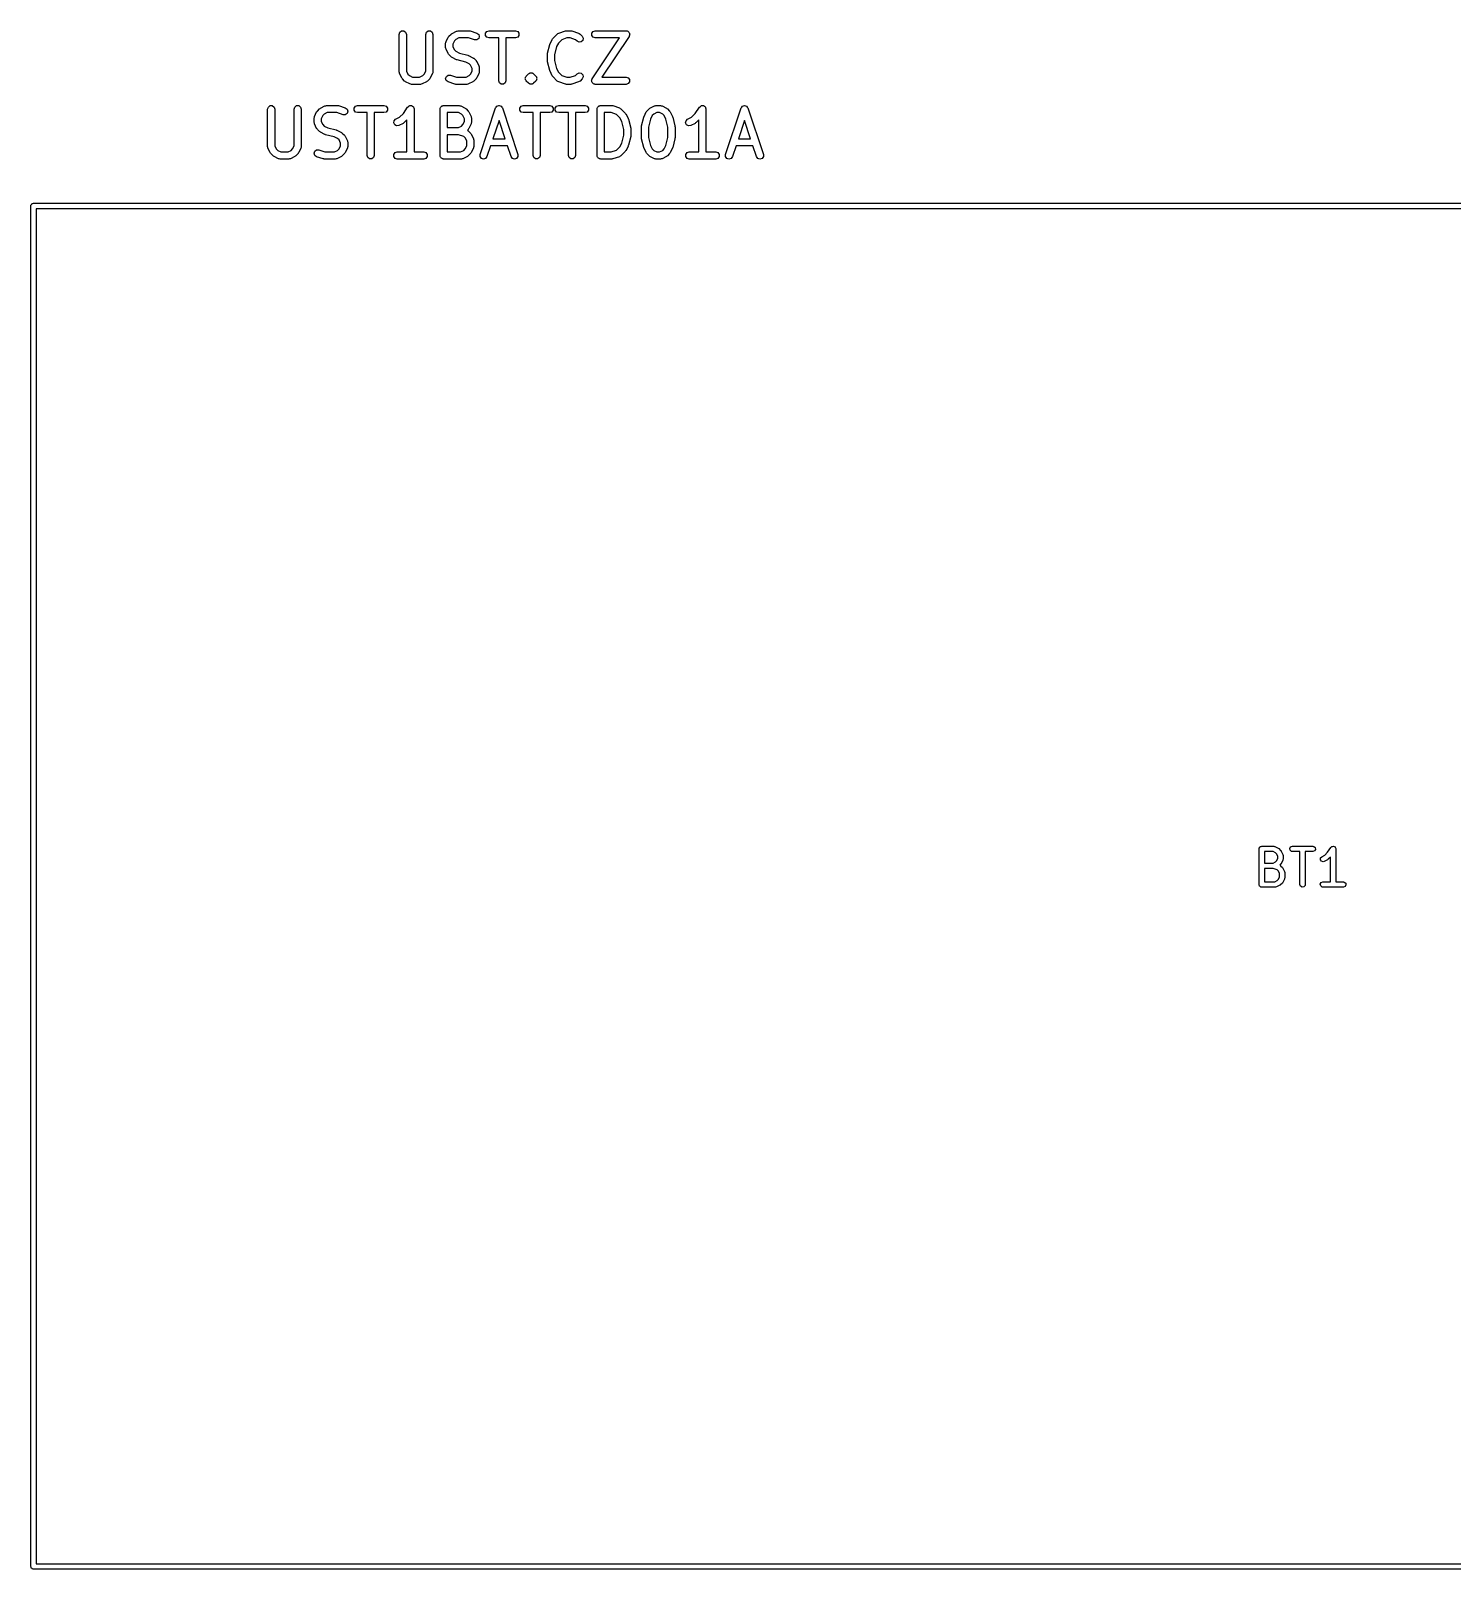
# Model space of a CAD drawing. Extents: x 0.4 to 3.53, y 0.06 to 1.94.
# Drawn here: x 0.399 to 1.966, y 0.247 to 1.943 of the extents above; entities that cross this region are included whole.
import ezdxf

# ---------------------------------------------------------------- set-up
doc = ezdxf.new("R2010")
doc.units = 0
doc.header["$MEASUREMENT"] = 0
doc.layers.add('BLACK', color=7, linetype='CONTINUOUS')

msp = doc.modelspace()

# ---------------------------------------------------------------- linework, layer by layer
at = {"layer": 'BLACK', "linetype": 'CONTINUOUS'}
for p, q in [((0.8054, 1.9392), (0.8062, 1.9415)), ((0.8054, 1.8978), (0.8054, 1.9392)), ((0.8062, 1.9415), (0.8081, 1.943)), ((0.8081, 1.943), (0.8106, 1.943)), ((0.8106, 1.943), (0.8125, 1.9415)), ((0.8125, 1.9415), (0.8133, 1.9392)), ((0.8133, 1.9392), (0.8133, 1.8987)), ((0.8347, 1.9392), (0.8354, 1.9415)), ((0.8347, 1.8987), (0.8347, 1.9392)), ((0.8354, 1.9415), (0.8374, 1.943)), ((0.8374, 1.943), (0.8398, 1.943)), ((0.8398, 1.943), (0.8418, 1.9415)), ((0.8418, 1.9415), (0.8425, 1.9392)), ((0.8425, 1.9392), (0.8425, 1.8978)), ((0.857, 1.9312), (0.8595, 1.9361)), ((0.8595, 1.9361), (0.8599, 1.9366)), ((0.8599, 1.9366), (0.8602, 1.9371)), ((0.8602, 1.9371), (0.8626, 1.9396)), ((0.8626, 1.9396), (0.8632, 1.9399)), ((0.8632, 1.9399), (0.8637, 1.9403)), ((0.8637, 1.9403), (0.8685, 1.9427)), ((0.8712, 1.9353), (0.8677, 1.9336)), ((0.8685, 1.9427), (0.8694, 1.9429)), ((0.8694, 1.9429), (0.8703, 1.9432)), ((0.8703, 1.9432), (0.8825, 1.9432)), ((0.8818, 1.9353), (0.8712, 1.9353)), ((0.8885, 1.9331), (0.8818, 1.9353)), ((0.8825, 1.9432), (0.8831, 1.943)), ((0.8831, 1.943), (0.8837, 1.943)), ((0.8837, 1.943), (0.891, 1.9405)), ((0.891, 1.9405), (0.893, 1.9391)), ((0.893, 1.9345), (0.891, 1.933)), ((0.893, 1.9391), (0.8937, 1.9368)), ((0.8937, 1.9368), (0.893, 1.9345)), ((0.9007, 1.9405), (0.9021, 1.9424)), ((0.9007, 1.938), (0.9007, 1.9405)), ((0.9021, 1.936), (0.9007, 1.938)), ((0.9021, 1.9424), (0.9044, 1.9432)), ((0.9044, 1.9353), (0.9021, 1.936)), ((0.9044, 1.9432), (0.9337, 1.9432)), ((0.9151, 1.9353), (0.9044, 1.9353)), ((0.9151, 1.8881), (0.9151, 1.9353)), ((0.9337, 1.9353), (0.923, 1.9353)), ((0.923, 1.9353), (0.923, 1.8881)), ((0.9337, 1.9432), (0.936, 1.9424)), ((0.936, 1.936), (0.9337, 1.9353)), ((0.936, 1.9424), (0.9374, 1.9405)), ((0.9374, 1.938), (0.936, 1.936)), ((0.9374, 1.9405), (0.9374, 1.938)), ((0.9716, 1.9288), (0.974, 1.9337)), ((0.974, 1.9337), (0.9745, 1.9341)), ((0.9745, 1.9341), (0.9747, 1.9347)), ((0.9747, 1.9347), (0.9796, 1.9396)), ((0.9796, 1.9396), (0.9804, 1.94)), ((0.9804, 1.94), (0.9812, 1.9405)), ((0.9812, 1.9405), (0.9885, 1.943)), ((0.9903, 1.9353), (0.9845, 1.9333)), ((0.9885, 1.943), (0.9891, 1.943)), ((0.9891, 1.943), (0.9897, 1.9432)), ((0.9897, 1.9432), (0.9946, 1.9432)), ((0.9939, 1.9353), (0.9903, 1.9353)), ((0.9998, 1.9333), (0.9939, 1.9353)), ((0.9946, 1.9432), (0.9952, 1.943)), ((0.9952, 1.943), (0.9958, 1.943)), ((0.9958, 1.943), (1.0031, 1.9405)), ((1.0031, 1.9405), (1.0039, 1.94)), ((1.0039, 1.94), (1.0047, 1.9396)), ((1.0047, 1.9396), (1.0071, 1.9371)), ((1.0071, 1.9371), (1.0082, 1.935)), ((1.0082, 1.935), (1.0078, 1.9326)), ((1.0176, 1.9405), (1.0191, 1.9424)), ((1.0176, 1.938), (1.0176, 1.9405)), ((1.0191, 1.936), (1.0176, 1.938)), ((1.0181, 1.8902), (1.0482, 1.9353)), ((1.0191, 1.9424), (1.0214, 1.9432)), ((1.0214, 1.9353), (1.0191, 1.936)), ((1.0214, 1.9432), (1.0555, 1.9432)), ((1.0482, 1.9353), (1.0214, 1.9353)), ((1.0588, 1.937), (1.0288, 1.892)), ((1.0555, 1.9432), (1.056, 1.943)), ((1.056, 1.943), (1.0566, 1.943)), ((1.0566, 1.943), (1.0572, 1.9426)), ((1.0572, 1.9426), (1.0578, 1.9424)), ((1.0578, 1.9424), (1.0581, 1.942)), ((1.0581, 1.942), (1.0586, 1.9417)), ((1.0586, 1.9417), (1.0589, 1.941)), ((1.0589, 1.9376), (1.0588, 1.937)), ((1.0589, 1.941), (1.0593, 1.9405)), ((1.0593, 1.938), (1.0589, 1.9376)), ((1.0593, 1.9405), (1.0593, 1.9399)), ((1.0593, 1.9399), (1.0595, 1.9394)), ((1.0595, 1.9394), (1.0593, 1.9387)), ((1.0593, 1.9387), (1.0593, 1.938)), ((0.8566, 1.9295), (0.8569, 1.9303)), ((0.8566, 1.9246), (0.8566, 1.9295)), ((0.8569, 1.9237), (0.8566, 1.9246)), ((0.8569, 1.9303), (0.857, 1.9312)), ((0.857, 1.9228), (0.8569, 1.9237)), ((0.8595, 1.918), (0.857, 1.9228)), ((0.8599, 1.9175), (0.8595, 1.918)), ((0.8602, 1.9169), (0.8599, 1.9175)), ((0.8626, 1.9145), (0.8602, 1.9169)), ((0.8662, 1.932), (0.8645, 1.9285)), ((0.8645, 1.9285), (0.8645, 1.9255)), ((0.8645, 1.9255), (0.8662, 1.9221)), ((0.8677, 1.9336), (0.8662, 1.932)), ((0.8662, 1.9221), (0.8677, 1.9205)), ((0.8677, 1.9205), (0.8717, 1.9186)), ((0.8717, 1.9186), (0.881, 1.9162)), ((0.891, 1.933), (0.8885, 1.9331)), ((0.9687, 1.9173), (0.9689, 1.9178)), ((0.9687, 1.91), (0.9687, 1.9173)), ((0.9688, 1.9183), (0.9713, 1.928)), ((0.9689, 1.9178), (0.9688, 1.9183)), ((0.9713, 1.928), (0.9715, 1.9284)), ((0.9715, 1.9284), (0.9716, 1.9288)), ((0.9788, 1.9257), (0.9766, 1.9168)), ((0.9766, 1.9168), (0.9766, 1.9105)), ((0.9808, 1.9296), (0.9788, 1.9257)), ((0.9845, 1.9333), (0.9808, 1.9296)), ((1.0015, 1.9316), (0.9998, 1.9333)), ((1.0037, 1.9305), (1.0015, 1.9316)), ((1.0061, 1.9308), (1.0037, 1.9305)), ((1.0078, 1.9326), (1.0061, 1.9308)), ((0.8632, 1.9142), (0.8626, 1.9145)), ((0.8637, 1.9138), (0.8632, 1.9142)), ((0.8685, 1.9113), (0.8637, 1.9138)), ((0.869, 1.9113), (0.8685, 1.9113)), ((0.8693, 1.911), (0.869, 1.9113)), ((0.8787, 1.9087), (0.8693, 1.911)), ((0.8826, 1.9067), (0.8787, 1.9087)), ((0.881, 1.9162), (0.8814, 1.916)), ((0.8814, 1.916), (0.8818, 1.9159)), ((0.8818, 1.9159), (0.8867, 1.9135)), ((0.8841, 1.9052), (0.8826, 1.9067)), ((0.8858, 1.9017), (0.8841, 1.9052)), ((0.8858, 1.8987), (0.8858, 1.9017)), ((0.8867, 1.9135), (0.8871, 1.9131)), ((0.8871, 1.9131), (0.8877, 1.9128)), ((0.8877, 1.9128), (0.8901, 1.9103)), ((0.8901, 1.9103), (0.8904, 1.9098)), ((0.8904, 1.9098), (0.8909, 1.9093)), ((0.8909, 1.9093), (0.8933, 1.9044)), ((0.8933, 1.9044), (0.8934, 1.9035)), ((0.8934, 1.9035), (0.8937, 1.9027)), ((0.8937, 1.9027), (0.8937, 1.8978)), ((0.9689, 1.9095), (0.9687, 1.91)), ((0.9688, 1.909), (0.9689, 1.9095)), ((0.9713, 1.8993), (0.9688, 1.909)), ((0.9766, 1.9105), (0.9788, 1.9016)), ((0.9788, 1.9016), (0.9808, 1.8977)), ((0.8057, 1.8969), (0.8054, 1.8978)), ((0.8058, 1.896), (0.8057, 1.8969)), ((0.8083, 1.8912), (0.8058, 1.896)), ((0.8087, 1.8907), (0.8083, 1.8912)), ((0.809, 1.8901), (0.8087, 1.8907)), ((0.8114, 1.8877), (0.809, 1.8901)), ((0.812, 1.8874), (0.8114, 1.8877)), ((0.8125, 1.887), (0.812, 1.8874)), ((0.8173, 1.8845), (0.8125, 1.887)), ((0.8133, 1.8987), (0.815, 1.8953)), ((0.815, 1.8953), (0.8166, 1.8937)), ((0.8166, 1.8937), (0.82, 1.892)), ((0.8182, 1.8844), (0.8173, 1.8845)), ((0.8191, 1.8841), (0.8182, 1.8844)), ((0.8289, 1.8841), (0.8191, 1.8841)), ((0.82, 1.892), (0.8279, 1.892)), ((0.8279, 1.892), (0.8314, 1.8937)), ((0.8297, 1.8844), (0.8289, 1.8841)), ((0.8306, 1.8845), (0.8297, 1.8844)), ((0.8355, 1.887), (0.8306, 1.8845)), ((0.8314, 1.8937), (0.8329, 1.8953)), ((0.8329, 1.8953), (0.8347, 1.8987)), ((0.8359, 1.8874), (0.8355, 1.887)), ((0.8365, 1.8877), (0.8359, 1.8874)), ((0.839, 1.8901), (0.8365, 1.8877)), ((0.8392, 1.8907), (0.839, 1.8901)), ((0.8397, 1.8912), (0.8392, 1.8907)), ((0.8421, 1.896), (0.8397, 1.8912)), ((0.8423, 1.8969), (0.8421, 1.896)), ((0.8425, 1.8978), (0.8423, 1.8969)), ((0.8566, 1.8905), (0.8574, 1.8928)), ((0.8573, 1.8882), (0.8566, 1.8905)), ((0.8593, 1.8867), (0.8573, 1.8882)), ((0.8574, 1.8928), (0.8594, 1.8942)), ((0.8666, 1.8843), (0.8593, 1.8867)), ((0.8594, 1.8942), (0.8618, 1.8942)), ((0.8618, 1.8942), (0.8685, 1.892)), ((0.8672, 1.8843), (0.8666, 1.8843)), ((0.8679, 1.8841), (0.8672, 1.8843)), ((0.88, 1.8841), (0.8679, 1.8841)), ((0.8685, 1.892), (0.8791, 1.892)), ((0.8791, 1.892), (0.8826, 1.8937)), ((0.8809, 1.8844), (0.88, 1.8841)), ((0.8818, 1.8845), (0.8809, 1.8844)), ((0.8867, 1.887), (0.8818, 1.8845)), ((0.8826, 1.8937), (0.8841, 1.8953)), ((0.8841, 1.8953), (0.8858, 1.8987)), ((0.8871, 1.8874), (0.8867, 1.887)), ((0.8877, 1.8877), (0.8871, 1.8874)), ((0.8901, 1.8901), (0.8877, 1.8877)), ((0.8904, 1.8907), (0.8901, 1.8901)), ((0.8909, 1.8912), (0.8904, 1.8907)), ((0.8933, 1.896), (0.8909, 1.8912)), ((0.8934, 1.8969), (0.8933, 1.896)), ((0.8937, 1.8978), (0.8934, 1.8969)), ((0.9158, 1.8857), (0.9151, 1.8881)), ((0.9178, 1.8843), (0.9158, 1.8857)), ((0.9202, 1.8843), (0.9178, 1.8843)), ((0.9222, 1.8857), (0.9202, 1.8843)), ((0.923, 1.8881), (0.9222, 1.8857)), ((0.9444, 1.8911), (0.9447, 1.8917)), ((0.9445, 1.8905), (0.9444, 1.8911)), ((0.9444, 1.8899), (0.9445, 1.8905)), ((0.9447, 1.8893), (0.9444, 1.8899)), ((0.9447, 1.8917), (0.9448, 1.8923)), ((0.9448, 1.8887), (0.9447, 1.8893)), ((0.9448, 1.8923), (0.9452, 1.8927)), ((0.9452, 1.8883), (0.9448, 1.8887)), ((0.9452, 1.8927), (0.9455, 1.8933)), ((0.9455, 1.8877), (0.9452, 1.8883)), ((0.9455, 1.8933), (0.9479, 1.8957)), ((0.9479, 1.8853), (0.9455, 1.8877)), ((0.9479, 1.8957), (0.9485, 1.896)), ((0.9485, 1.885), (0.9479, 1.8853)), ((0.9485, 1.896), (0.9489, 1.8964)), ((0.9489, 1.8845), (0.9485, 1.885)), ((0.9489, 1.8964), (0.9492, 1.8965)), ((0.9492, 1.8845), (0.9489, 1.8845)), ((0.9492, 1.8965), (0.9495, 1.8967)), ((0.9495, 1.8843), (0.9492, 1.8845)), ((0.9495, 1.8967), (0.9498, 1.8967)), ((0.9498, 1.8843), (0.9495, 1.8843)), ((0.9498, 1.8967), (0.9501, 1.8968)), ((0.9501, 1.8842), (0.9498, 1.8843)), ((0.9501, 1.8968), (0.9507, 1.8967)), ((0.9507, 1.8843), (0.9501, 1.8842)), ((0.9507, 1.8967), (0.9513, 1.8968)), ((0.9513, 1.8842), (0.9507, 1.8843)), ((0.9513, 1.8968), (0.9516, 1.8967)), ((0.9516, 1.8843), (0.9513, 1.8842)), ((0.9516, 1.8967), (0.9519, 1.8967)), ((0.9519, 1.8843), (0.9516, 1.8843)), ((0.9519, 1.8967), (0.9522, 1.8965)), ((0.9522, 1.8845), (0.9519, 1.8843)), ((0.9522, 1.8965), (0.9525, 1.8964)), ((0.9525, 1.8845), (0.9522, 1.8845)), ((0.9525, 1.8964), (0.9529, 1.896)), ((0.9529, 1.885), (0.9525, 1.8845)), ((0.9529, 1.896), (0.9535, 1.8957)), ((0.9535, 1.8853), (0.9529, 1.885)), ((0.9535, 1.8957), (0.9559, 1.8933)), ((0.9559, 1.8877), (0.9535, 1.8853)), ((0.9559, 1.8933), (0.9562, 1.8927)), ((0.9562, 1.8883), (0.9559, 1.8877)), ((0.9562, 1.8927), (0.9567, 1.8923)), ((0.9567, 1.8887), (0.9562, 1.8883)), ((0.9567, 1.8923), (0.9568, 1.8917)), ((0.9568, 1.8893), (0.9567, 1.8887)), ((0.9568, 1.8917), (0.957, 1.8911)), ((0.957, 1.8899), (0.9568, 1.8893)), ((0.957, 1.8911), (0.9569, 1.8905)), ((0.9569, 1.8905), (0.957, 1.8899)), ((0.9715, 1.8989), (0.9713, 1.8993)), ((0.9716, 1.8985), (0.9715, 1.8989)), ((0.974, 1.8936), (0.9716, 1.8985)), ((0.9745, 1.8931), (0.974, 1.8936)), ((0.9747, 1.8926), (0.9745, 1.8931)), ((0.9796, 1.8877), (0.9747, 1.8926)), ((0.9804, 1.8873), (0.9796, 1.8877)), ((0.9812, 1.8867), (0.9804, 1.8873)), ((0.9808, 1.8977), (0.9845, 1.8939)), ((0.9885, 1.8843), (0.9812, 1.8867)), ((0.9845, 1.8939), (0.9903, 1.892)), ((0.9891, 1.8843), (0.9885, 1.8843)), ((0.9897, 1.8841), (0.9891, 1.8843)), ((0.9946, 1.8841), (0.9897, 1.8841)), ((0.9903, 1.892), (0.9939, 1.892)), ((0.9939, 1.892), (0.9998, 1.8939)), ((0.9952, 1.8843), (0.9946, 1.8841)), ((0.9958, 1.8843), (0.9952, 1.8843)), ((1.0031, 1.8867), (0.9958, 1.8843)), ((0.9998, 1.8939), (1.0015, 1.8957)), ((1.0015, 1.8957), (1.0037, 1.8968)), ((1.0039, 1.8873), (1.0031, 1.8867)), ((1.0037, 1.8968), (1.0061, 1.8964)), ((1.0047, 1.8877), (1.0039, 1.8873)), ((1.0071, 1.8901), (1.0047, 1.8877)), ((1.0061, 1.8964), (1.0078, 1.8947)), ((1.0082, 1.8923), (1.0071, 1.8901)), ((1.0078, 1.8947), (1.0082, 1.8923)), ((1.0175, 1.8879), (1.0176, 1.8886)), ((1.0176, 1.8874), (1.0175, 1.8879)), ((1.0176, 1.8893), (1.018, 1.8897)), ((1.0176, 1.8886), (1.0176, 1.8893)), ((1.0176, 1.8868), (1.0176, 1.8874)), ((1.0181, 1.8863), (1.0176, 1.8868)), ((1.018, 1.8897), (1.0181, 1.8902)), ((1.0183, 1.8856), (1.0181, 1.8863)), ((1.0188, 1.8853), (1.0183, 1.8856)), ((1.0191, 1.8849), (1.0188, 1.8853)), ((1.0197, 1.8846), (1.0191, 1.8849)), ((1.0203, 1.8843), (1.0197, 1.8846)), ((1.0209, 1.8843), (1.0203, 1.8843)), ((1.0214, 1.8841), (1.0209, 1.8843)), ((1.0555, 1.8841), (1.0214, 1.8841)), ((1.0288, 1.892), (1.0555, 1.892)), ((1.0555, 1.892), (1.0578, 1.8912)), ((1.0578, 1.8849), (1.0555, 1.8841)), ((1.0578, 1.8912), (1.0593, 1.8893)), ((1.0593, 1.8868), (1.0578, 1.8849)), ((1.0593, 1.8893), (1.0593, 1.8868)), ((0.6604, 1.8568), (0.6612, 1.8591)), ((0.6604, 1.8154), (0.6604, 1.8568)), ((0.6612, 1.8591), (0.6631, 1.8606)), ((0.6631, 1.8606), (0.6656, 1.8606)), ((0.6656, 1.8606), (0.6675, 1.8591)), ((0.6675, 1.8591), (0.6683, 1.8568)), ((0.6683, 1.8568), (0.6683, 1.8163)), ((0.6897, 1.8568), (0.6904, 1.8591)), ((0.6897, 1.8163), (0.6897, 1.8568)), ((0.6904, 1.8591), (0.6924, 1.8606)), ((0.6924, 1.8606), (0.6948, 1.8606)), ((0.6948, 1.8606), (0.6968, 1.8591)), ((0.6968, 1.8591), (0.6975, 1.8568)), ((0.6975, 1.8568), (0.6975, 1.8154)), ((0.7119, 1.8479), (0.712, 1.8488)), ((0.712, 1.8488), (0.7144, 1.8537)), ((0.7144, 1.8537), (0.7149, 1.8542)), ((0.7149, 1.8542), (0.7152, 1.8547)), ((0.7152, 1.8547), (0.7176, 1.8572)), ((0.7176, 1.8572), (0.7182, 1.8575)), ((0.7182, 1.8575), (0.7186, 1.8579)), ((0.7186, 1.8579), (0.7235, 1.8603)), ((0.7212, 1.8496), (0.7195, 1.8461)), ((0.7227, 1.8512), (0.7212, 1.8496)), ((0.7262, 1.8529), (0.7227, 1.8512)), ((0.7235, 1.8603), (0.7244, 1.8605)), ((0.7244, 1.8605), (0.7253, 1.8608)), ((0.7253, 1.8608), (0.7375, 1.8608)), ((0.7368, 1.8529), (0.7262, 1.8529)), ((0.7435, 1.8506), (0.7368, 1.8529)), ((0.7375, 1.8608), (0.7381, 1.8606)), ((0.7381, 1.8606), (0.7387, 1.8606)), ((0.7387, 1.8606), (0.746, 1.8581)), ((0.746, 1.8506), (0.7435, 1.8506)), ((0.746, 1.8581), (0.748, 1.8567)), ((0.7479, 1.852), (0.746, 1.8506)), ((0.7487, 1.8544), (0.7479, 1.852)), ((0.748, 1.8567), (0.7487, 1.8544)), ((0.7557, 1.858), (0.7571, 1.86)), ((0.7557, 1.8556), (0.7557, 1.858)), ((0.7571, 1.8536), (0.7557, 1.8556)), ((0.7571, 1.86), (0.7594, 1.8608)), ((0.7594, 1.8529), (0.7571, 1.8536)), ((0.7594, 1.8608), (0.7886, 1.8608)), ((0.7701, 1.8529), (0.7594, 1.8529)), ((0.7701, 1.8056), (0.7701, 1.8529)), ((0.7886, 1.8529), (0.778, 1.8529)), ((0.778, 1.8529), (0.778, 1.8056)), ((0.7886, 1.8608), (0.791, 1.86)), ((0.791, 1.8536), (0.7886, 1.8529)), ((0.791, 1.86), (0.7924, 1.858)), ((0.7924, 1.8556), (0.791, 1.8536)), ((0.7924, 1.858), (0.7924, 1.8556)), ((0.8058, 1.8479), (0.81, 1.852)), ((0.81, 1.852), (0.8146, 1.859)), ((0.8146, 1.859), (0.8147, 1.8591)), ((0.8147, 1.8591), (0.8156, 1.8598)), ((0.8147, 1.8591), (0.8147, 1.8591)), ((0.8156, 1.8598), (0.8165, 1.8605)), ((0.8165, 1.8605), (0.8166, 1.8605)), ((0.8166, 1.8605), (0.8167, 1.8606)), ((0.8167, 1.8606), (0.8178, 1.8606)), ((0.8178, 1.8606), (0.819, 1.8606)), ((0.819, 1.8606), (0.8191, 1.8606)), ((0.819, 1.8606), (0.819, 1.8606)), ((0.8191, 1.8606), (0.82, 1.8599)), ((0.82, 1.8599), (0.821, 1.8593)), ((0.821, 1.8593), (0.821, 1.8592)), ((0.821, 1.8592), (0.8211, 1.8591)), ((0.8211, 1.8591), (0.8214, 1.8581)), ((0.8214, 1.8581), (0.8218, 1.857)), ((0.8218, 1.857), (0.8218, 1.8569)), ((0.8218, 1.8569), (0.8218, 1.8568)), ((0.8218, 1.8568), (0.8218, 1.8096)), ((0.8505, 1.8568), (0.8507, 1.8574)), ((0.8505, 1.8056), (0.8505, 1.8568)), ((0.8507, 1.858), (0.8511, 1.8585)), ((0.8507, 1.8574), (0.8507, 1.858)), ((0.8511, 1.8585), (0.8513, 1.8591)), ((0.8513, 1.8591), (0.8518, 1.8595)), ((0.8518, 1.8595), (0.8521, 1.86)), ((0.8521, 1.86), (0.8527, 1.8602)), ((0.8527, 1.8602), (0.8532, 1.8606)), ((0.8532, 1.8606), (0.8539, 1.8606)), ((0.8539, 1.8606), (0.8544, 1.8608)), ((0.8544, 1.8608), (0.8715, 1.8608)), ((0.8584, 1.8529), (0.8584, 1.8364)), ((0.8706, 1.8529), (0.8584, 1.8529)), ((0.874, 1.8512), (0.8706, 1.8529)), ((0.8715, 1.8608), (0.8724, 1.8605)), ((0.8724, 1.8605), (0.8733, 1.8603)), ((0.8733, 1.8603), (0.8781, 1.8579)), ((0.8756, 1.8496), (0.874, 1.8512)), ((0.8773, 1.8461), (0.8756, 1.8496)), ((0.8781, 1.8579), (0.8786, 1.8575)), ((0.8786, 1.8575), (0.8792, 1.8572)), ((0.8792, 1.8572), (0.8816, 1.8547)), ((0.8816, 1.8547), (0.8819, 1.8542)), ((0.8819, 1.8542), (0.8823, 1.8537)), ((0.8823, 1.8537), (0.8848, 1.8488)), ((0.8848, 1.8488), (0.8849, 1.8479)), ((0.8946, 1.8069), (0.9116, 1.8581)), ((0.9116, 1.8581), (0.9123, 1.859)), ((0.9123, 1.859), (0.913, 1.86)), ((0.913, 1.86), (0.9131, 1.86)), ((0.9131, 1.86), (0.9142, 1.8604)), ((0.9131, 1.86), (0.9131, 1.86)), ((0.9142, 1.8604), (0.9153, 1.8608)), ((0.9153, 1.8608), (0.9154, 1.8607)), ((0.9154, 1.8607), (0.9154, 1.8608)), ((0.9154, 1.8608), (0.9165, 1.8604)), ((0.9165, 1.8604), (0.9177, 1.86)), ((0.9177, 1.86), (0.9177, 1.86)), ((0.9177, 1.86), (0.9177, 1.86)), ((0.9177, 1.86), (0.9184, 1.859)), ((0.9184, 1.859), (0.9191, 1.8581)), ((0.9191, 1.8581), (0.9362, 1.8069)), ((0.9384, 1.858), (0.9399, 1.86)), ((0.9384, 1.8556), (0.9384, 1.858)), ((0.9399, 1.8536), (0.9384, 1.8556)), ((0.9399, 1.86), (0.9422, 1.8608)), ((0.9422, 1.8529), (0.9399, 1.8536)), ((0.9422, 1.8608), (0.9714, 1.8608)), ((0.9529, 1.8529), (0.9422, 1.8529)), ((0.9529, 1.8056), (0.9529, 1.8529)), ((0.9714, 1.8529), (0.9607, 1.8529)), ((0.9607, 1.8529), (0.9607, 1.8056)), ((0.9714, 1.8608), (0.9737, 1.86)), ((0.9737, 1.8536), (0.9714, 1.8529)), ((0.9737, 1.86), (0.9752, 1.858)), ((0.9752, 1.8556), (0.9737, 1.8536)), ((0.9752, 1.858), (0.9752, 1.8556)), ((0.9774, 1.858), (0.9789, 1.86)), ((0.9774, 1.8556), (0.9774, 1.858)), ((0.9789, 1.8536), (0.9774, 1.8556)), ((0.9789, 1.86), (0.9812, 1.8608)), ((0.9812, 1.8529), (0.9789, 1.8536)), ((0.9812, 1.8608), (1.0104, 1.8608)), ((0.9919, 1.8529), (0.9812, 1.8529)), ((0.9919, 1.8056), (0.9919, 1.8529)), ((1.0104, 1.8529), (0.9997, 1.8529)), ((0.9997, 1.8529), (0.9997, 1.8056)), ((1.0104, 1.8608), (1.0127, 1.86)), ((1.0127, 1.8536), (1.0104, 1.8529)), ((1.0127, 1.86), (1.0142, 1.858)), ((1.0142, 1.8556), (1.0127, 1.8536)), ((1.0142, 1.858), (1.0142, 1.8556)), ((1.0235, 1.8568), (1.0237, 1.8574)), ((1.0235, 1.8056), (1.0235, 1.8568)), ((1.0237, 1.858), (1.0241, 1.8585)), ((1.0237, 1.8574), (1.0237, 1.858)), ((1.0241, 1.8585), (1.0243, 1.8591)), ((1.0243, 1.8591), (1.0248, 1.8595)), ((1.0248, 1.8595), (1.0252, 1.86)), ((1.0252, 1.86), (1.0258, 1.8602)), ((1.0258, 1.8602), (1.0263, 1.8606)), ((1.0263, 1.8606), (1.0269, 1.8606)), ((1.0269, 1.8606), (1.0275, 1.8608)), ((1.0275, 1.8608), (1.0397, 1.8608)), ((1.0314, 1.8529), (1.0314, 1.8096)), ((1.039, 1.8529), (1.0314, 1.8529)), ((1.0449, 1.851), (1.039, 1.8529)), ((1.0397, 1.8608), (1.0403, 1.8606)), ((1.0403, 1.8606), (1.0409, 1.8606)), ((1.0409, 1.8606), (1.0482, 1.8581)), ((1.0486, 1.8472), (1.0449, 1.851)), ((1.0482, 1.8581), (1.049, 1.8576)), ((1.049, 1.8576), (1.0498, 1.8572)), ((1.0498, 1.8572), (1.0546, 1.8523)), ((1.0546, 1.8523), (1.0549, 1.8517)), ((1.0549, 1.8517), (1.0554, 1.8513)), ((1.0554, 1.8513), (1.0578, 1.8464)), ((1.0751, 1.8484), (1.0752, 1.8488)), ((1.0752, 1.8488), (1.0776, 1.8537)), ((1.0776, 1.8537), (1.078, 1.8542)), ((1.078, 1.8542), (1.0783, 1.8547)), ((1.0783, 1.8547), (1.0808, 1.8572)), ((1.0808, 1.8572), (1.0813, 1.8575)), ((1.0813, 1.8575), (1.0818, 1.8579)), ((1.0818, 1.8579), (1.0867, 1.8603)), ((1.0843, 1.8496), (1.0824, 1.8457)), ((1.0859, 1.8512), (1.0843, 1.8496)), ((1.0894, 1.8529), (1.0859, 1.8512)), ((1.0867, 1.8603), (1.0876, 1.8605)), ((1.0876, 1.8605), (1.0884, 1.8608)), ((1.0884, 1.8608), (1.0933, 1.8608)), ((1.0924, 1.8529), (1.0894, 1.8529)), ((1.0958, 1.8512), (1.0924, 1.8529)), ((1.0933, 1.8608), (1.0942, 1.8605)), ((1.0942, 1.8605), (1.0951, 1.8603)), ((1.0951, 1.8603), (1.0999, 1.8579)), ((1.0974, 1.8496), (1.0958, 1.8512)), ((1.0993, 1.8457), (1.0974, 1.8496)), ((1.0999, 1.8579), (1.1004, 1.8575)), ((1.1004, 1.8575), (1.101, 1.8572)), ((1.101, 1.8572), (1.1034, 1.8547)), ((1.1034, 1.8547), (1.1037, 1.8542)), ((1.1037, 1.8542), (1.1041, 1.8537)), ((1.1041, 1.8537), (1.1066, 1.8488)), ((1.1066, 1.8488), (1.1066, 1.8484)), ((1.1275, 1.8479), (1.1317, 1.852)), ((1.1317, 1.852), (1.1363, 1.859)), ((1.1363, 1.859), (1.1364, 1.8591)), ((1.1364, 1.8591), (1.1373, 1.8598)), ((1.1364, 1.8591), (1.1364, 1.8591)), ((1.1373, 1.8598), (1.1382, 1.8605)), ((1.1382, 1.8605), (1.1383, 1.8605)), ((1.1383, 1.8605), (1.1384, 1.8606)), ((1.1384, 1.8606), (1.1395, 1.8606)), ((1.1395, 1.8606), (1.1407, 1.8606)), ((1.1407, 1.8606), (1.1408, 1.8606)), ((1.1407, 1.8606), (1.1407, 1.8606)), ((1.1408, 1.8606), (1.1417, 1.8599)), ((1.1417, 1.8599), (1.1427, 1.8593)), ((1.1427, 1.8593), (1.1427, 1.8592)), ((1.1427, 1.8592), (1.1428, 1.8591)), ((1.1428, 1.8591), (1.1431, 1.8581)), ((1.1431, 1.8581), (1.1435, 1.857)), ((1.1435, 1.857), (1.1435, 1.8569)), ((1.1435, 1.8569), (1.1435, 1.8568)), ((1.1435, 1.8568), (1.1435, 1.8096)), ((1.1651, 1.8069), (1.1822, 1.8581)), ((1.1822, 1.8581), (1.1829, 1.859)), ((1.1829, 1.859), (1.1836, 1.86)), ((1.1836, 1.86), (1.1847, 1.8604)), ((1.1836, 1.86), (1.1836, 1.86)), ((1.1836, 1.86), (1.1836, 1.86)), ((1.1847, 1.8604), (1.1859, 1.8608)), ((1.1859, 1.8608), (1.1859, 1.8607)), ((1.1859, 1.8607), (1.1859, 1.8608)), ((1.1859, 1.8608), (1.1871, 1.8604)), ((1.1871, 1.8604), (1.1882, 1.86)), ((1.1882, 1.86), (1.1882, 1.86)), ((1.1882, 1.86), (1.1882, 1.86)), ((1.1882, 1.86), (1.1889, 1.859)), ((1.1889, 1.859), (1.1896, 1.8581)), ((1.1896, 1.8581), (1.2067, 1.8069)), ((0.7116, 1.8471), (0.7119, 1.8479)), ((0.7116, 1.8422), (0.7116, 1.8471)), ((0.7119, 1.8413), (0.7116, 1.8422)), ((0.712, 1.8404), (0.7119, 1.8413)), ((0.7144, 1.8356), (0.712, 1.8404)), ((0.7149, 1.8351), (0.7144, 1.8356)), ((0.7152, 1.8345), (0.7149, 1.8351)), ((0.7176, 1.8321), (0.7152, 1.8345)), ((0.7182, 1.8318), (0.7176, 1.8321)), ((0.7186, 1.8314), (0.7182, 1.8318)), ((0.7195, 1.8461), (0.7195, 1.8431)), ((0.7195, 1.8431), (0.7212, 1.8397)), ((0.7212, 1.8397), (0.7227, 1.8381)), ((0.7227, 1.8381), (0.7267, 1.8362)), ((0.7267, 1.8362), (0.736, 1.8338)), ((0.736, 1.8338), (0.7364, 1.8336)), ((0.7364, 1.8336), (0.7368, 1.8335)), ((0.7368, 1.8335), (0.7417, 1.8311)), ((0.7994, 1.8416), (0.7998, 1.844)), ((0.8005, 1.8394), (0.7994, 1.8416)), ((0.7998, 1.844), (0.8015, 1.8457)), ((0.8026, 1.8383), (0.8005, 1.8394)), ((0.8015, 1.8457), (0.8058, 1.8479)), ((0.805, 1.8387), (0.8026, 1.8383)), ((0.8099, 1.8411), (0.805, 1.8387)), ((0.8104, 1.8416), (0.8099, 1.8411)), ((0.8109, 1.8419), (0.8104, 1.8416)), ((0.814, 1.8449), (0.8109, 1.8419)), ((0.814, 1.8096), (0.814, 1.8449)), ((0.8584, 1.8364), (0.8706, 1.8364)), ((0.8706, 1.8364), (0.874, 1.8381)), ((0.874, 1.8381), (0.8756, 1.8397)), ((0.8756, 1.8397), (0.8773, 1.8431)), ((0.8773, 1.8431), (0.8773, 1.8461)), ((0.8816, 1.8345), (0.8805, 1.8334)), ((0.8805, 1.8334), (0.8808, 1.8332)), ((0.8808, 1.8332), (0.8816, 1.8328)), ((0.8819, 1.8351), (0.8816, 1.8345)), ((0.8816, 1.8328), (0.884, 1.8304)), ((0.8823, 1.8356), (0.8819, 1.8351)), ((0.8848, 1.8404), (0.8823, 1.8356)), ((0.8849, 1.8413), (0.8848, 1.8404)), ((0.8849, 1.8479), (0.8852, 1.8471)), ((0.8852, 1.8422), (0.8849, 1.8413)), ((0.8852, 1.8471), (0.8852, 1.8422)), ((0.9154, 1.8444), (0.9087, 1.8242)), ((0.9221, 1.8242), (0.9154, 1.8444)), ((1.0506, 1.8433), (1.0486, 1.8472)), ((1.0528, 1.8344), (1.0506, 1.8433)), ((1.0528, 1.8281), (1.0528, 1.8344)), ((1.0578, 1.8464), (1.0579, 1.846)), ((1.0579, 1.846), (1.0581, 1.8456)), ((1.0581, 1.8456), (1.0606, 1.8358)), ((1.0606, 1.8358), (1.0605, 1.8354)), ((1.0605, 1.8354), (1.0607, 1.8349)), ((1.0607, 1.8349), (1.0607, 1.8276)), ((1.0723, 1.8373), (1.0724, 1.8378)), ((1.0723, 1.8251), (1.0723, 1.8373)), ((1.0724, 1.8383), (1.0749, 1.848)), ((1.0724, 1.8378), (1.0724, 1.8383)), ((1.0749, 1.848), (1.0751, 1.8484)), ((1.0824, 1.8457), (1.0802, 1.8368)), ((1.0802, 1.8368), (1.0802, 1.8256)), ((1.1015, 1.8368), (1.0993, 1.8457)), ((1.1015, 1.8256), (1.1015, 1.8368)), ((1.1066, 1.8484), (1.1069, 1.848)), ((1.1069, 1.848), (1.1093, 1.8383)), ((1.1093, 1.8383), (1.1093, 1.8378)), ((1.1093, 1.8378), (1.1094, 1.8373)), ((1.1094, 1.8373), (1.1094, 1.8251)), ((1.1211, 1.8416), (1.1215, 1.844)), ((1.1222, 1.8394), (1.1211, 1.8416)), ((1.1215, 1.844), (1.1232, 1.8457)), ((1.1243, 1.8383), (1.1222, 1.8394)), ((1.1232, 1.8457), (1.1275, 1.8479)), ((1.1267, 1.8387), (1.1243, 1.8383)), ((1.1316, 1.8411), (1.1267, 1.8387)), ((1.1321, 1.8416), (1.1316, 1.8411)), ((1.1326, 1.8419), (1.1321, 1.8416)), ((1.1357, 1.8449), (1.1326, 1.8419)), ((1.1357, 1.8096), (1.1357, 1.8449)), ((1.1859, 1.8444), (1.1792, 1.8242)), ((1.1926, 1.8242), (1.1859, 1.8444)), ((0.6607, 1.8145), (0.6604, 1.8154)), ((0.6683, 1.8163), (0.67, 1.8129)), ((0.6879, 1.8129), (0.6897, 1.8163)), ((0.6975, 1.8154), (0.6972, 1.8145)), ((0.7235, 1.8289), (0.7186, 1.8314)), ((0.7239, 1.8289), (0.7235, 1.8289)), ((0.7243, 1.8286), (0.7239, 1.8289)), ((0.7337, 1.8263), (0.7243, 1.8286)), ((0.7376, 1.8243), (0.7337, 1.8263)), ((0.7391, 1.8228), (0.7376, 1.8243)), ((0.7408, 1.8193), (0.7391, 1.8228)), ((0.7391, 1.8129), (0.7408, 1.8163)), ((0.7408, 1.8163), (0.7408, 1.8193)), ((0.7417, 1.8311), (0.7421, 1.8307)), ((0.7421, 1.8307), (0.7427, 1.8304)), ((0.7427, 1.8304), (0.7451, 1.8279)), ((0.7451, 1.8279), (0.7454, 1.8274)), ((0.7454, 1.8274), (0.7459, 1.8269)), ((0.7459, 1.8269), (0.7483, 1.822)), ((0.7483, 1.822), (0.7484, 1.8211)), ((0.7484, 1.8211), (0.7487, 1.8203)), ((0.7487, 1.8154), (0.7484, 1.8145)), ((0.7487, 1.8203), (0.7487, 1.8154)), ((0.8584, 1.8285), (0.8584, 1.8096)), ((0.8709, 1.8285), (0.8584, 1.8285)), ((0.8767, 1.8266), (0.8709, 1.8285)), ((0.878, 1.8253), (0.8767, 1.8266)), ((0.8798, 1.8218), (0.878, 1.8253)), ((0.878, 1.8129), (0.8798, 1.8163)), ((0.8798, 1.8163), (0.8798, 1.8218)), ((0.884, 1.8304), (0.8843, 1.8298)), ((0.8843, 1.8298), (0.8848, 1.8293)), ((0.8848, 1.8293), (0.8872, 1.8245)), ((0.8872, 1.8245), (0.8873, 1.8236)), ((0.8873, 1.8236), (0.8876, 1.8227)), ((0.8876, 1.8154), (0.8873, 1.8145)), ((0.8876, 1.8227), (0.8876, 1.8154)), ((0.906, 1.8163), (0.9021, 1.8044)), ((0.9247, 1.8163), (0.906, 1.8163)), ((0.9087, 1.8242), (0.9221, 1.8242)), ((0.9287, 1.8044), (0.9247, 1.8163)), ((1.0449, 1.8115), (1.0486, 1.8153)), ((1.0486, 1.8153), (1.0506, 1.8192)), ((1.0506, 1.8192), (1.0528, 1.8281)), ((1.0578, 1.8161), (1.0554, 1.8112)), ((1.0579, 1.8165), (1.0578, 1.8161)), ((1.0581, 1.8169), (1.0579, 1.8165)), ((1.0606, 1.8266), (1.0581, 1.8169)), ((1.0607, 1.8276), (1.0605, 1.8271)), ((1.0605, 1.8271), (1.0606, 1.8266)), ((1.0724, 1.8247), (1.0723, 1.8251)), ((1.0724, 1.8242), (1.0724, 1.8247)), ((1.0749, 1.8144), (1.0724, 1.8242)), ((1.0802, 1.8256), (1.0824, 1.8168)), ((1.0824, 1.8168), (1.0843, 1.8129)), ((1.0974, 1.8129), (1.0993, 1.8168)), ((1.0993, 1.8168), (1.1015, 1.8256)), ((1.1093, 1.8242), (1.1069, 1.8144)), ((1.1094, 1.8251), (1.1093, 1.8247)), ((1.1093, 1.8247), (1.1093, 1.8242)), ((1.1766, 1.8163), (1.1726, 1.8044)), ((1.1952, 1.8163), (1.1766, 1.8163)), ((1.1792, 1.8242), (1.1926, 1.8242)), ((1.1992, 1.8044), (1.1952, 1.8163)), ((0.6608, 1.8136), (0.6607, 1.8145)), ((0.6633, 1.8088), (0.6608, 1.8136)), ((0.6637, 1.8083), (0.6633, 1.8088)), ((0.664, 1.8077), (0.6637, 1.8083)), ((0.6664, 1.8053), (0.664, 1.8077)), ((0.667, 1.805), (0.6664, 1.8053)), ((0.6675, 1.8046), (0.667, 1.805)), ((0.6723, 1.8021), (0.6675, 1.8046)), ((0.67, 1.8129), (0.6716, 1.8113)), ((0.6716, 1.8113), (0.675, 1.8096)), ((0.6732, 1.802), (0.6723, 1.8021)), ((0.6741, 1.8017), (0.6732, 1.802)), ((0.6838, 1.8017), (0.6741, 1.8017)), ((0.675, 1.8096), (0.6829, 1.8096)), ((0.6829, 1.8096), (0.6864, 1.8113)), ((0.6847, 1.802), (0.6838, 1.8017)), ((0.6856, 1.8021), (0.6847, 1.802)), ((0.6905, 1.8046), (0.6856, 1.8021)), ((0.6864, 1.8113), (0.6879, 1.8129)), ((0.6909, 1.805), (0.6905, 1.8046)), ((0.6915, 1.8053), (0.6909, 1.805)), ((0.6939, 1.8077), (0.6915, 1.8053)), ((0.6942, 1.8083), (0.6939, 1.8077)), ((0.6947, 1.8088), (0.6942, 1.8083)), ((0.6971, 1.8136), (0.6947, 1.8088)), ((0.6972, 1.8145), (0.6971, 1.8136)), ((0.7116, 1.8081), (0.7124, 1.8104)), ((0.7123, 1.8058), (0.7116, 1.8081)), ((0.7143, 1.8043), (0.7123, 1.8058)), ((0.7124, 1.8104), (0.7143, 1.8118)), ((0.7143, 1.8118), (0.7168, 1.8118)), ((0.7216, 1.8019), (0.7143, 1.8043)), ((0.7168, 1.8118), (0.7235, 1.8096)), ((0.7222, 1.8019), (0.7216, 1.8019)), ((0.7228, 1.8017), (0.7222, 1.8019)), ((0.735, 1.8017), (0.7228, 1.8017)), ((0.7235, 1.8096), (0.7341, 1.8096)), ((0.7341, 1.8096), (0.7376, 1.8113)), ((0.7359, 1.802), (0.735, 1.8017)), ((0.7368, 1.8021), (0.7359, 1.802)), ((0.7417, 1.8046), (0.7368, 1.8021)), ((0.7376, 1.8113), (0.7391, 1.8129)), ((0.7421, 1.805), (0.7417, 1.8046)), ((0.7427, 1.8053), (0.7421, 1.805)), ((0.7451, 1.8077), (0.7427, 1.8053)), ((0.7454, 1.8083), (0.7451, 1.8077)), ((0.7459, 1.8088), (0.7454, 1.8083)), ((0.7483, 1.8136), (0.7459, 1.8088)), ((0.7484, 1.8145), (0.7483, 1.8136)), ((0.7708, 1.8033), (0.7701, 1.8056)), ((0.7728, 1.8019), (0.7708, 1.8033)), ((0.7752, 1.8019), (0.7728, 1.8019)), ((0.7772, 1.8033), (0.7752, 1.8019)), ((0.778, 1.8056), (0.7772, 1.8033)), ((0.7995, 1.8069), (0.801, 1.8088)), ((0.7995, 1.8044), (0.7995, 1.8069)), ((0.801, 1.8025), (0.7995, 1.8044)), ((0.801, 1.8088), (0.8033, 1.8096)), ((0.8033, 1.8017), (0.801, 1.8025)), ((0.8033, 1.8096), (0.814, 1.8096)), ((0.8325, 1.8017), (0.8033, 1.8017)), ((0.8218, 1.8096), (0.8325, 1.8096)), ((0.8325, 1.8096), (0.8348, 1.8088)), ((0.8348, 1.8025), (0.8325, 1.8017)), ((0.8348, 1.8088), (0.8363, 1.8069)), ((0.8363, 1.8044), (0.8348, 1.8025)), ((0.8363, 1.8069), (0.8363, 1.8044)), ((0.8507, 1.8051), (0.8505, 1.8056)), ((0.8507, 1.8044), (0.8507, 1.8051)), ((0.8511, 1.8039), (0.8507, 1.8044)), ((0.8513, 1.8033), (0.8511, 1.8039)), ((0.8518, 1.803), (0.8513, 1.8033)), ((0.8521, 1.8025), (0.8518, 1.803)), ((0.8527, 1.8023), (0.8521, 1.8025)), ((0.8532, 1.8019), (0.8527, 1.8023)), ((0.8539, 1.8019), (0.8532, 1.8019)), ((0.8544, 1.8017), (0.8539, 1.8019)), ((0.8739, 1.8017), (0.8544, 1.8017)), ((0.8584, 1.8096), (0.873, 1.8096)), ((0.873, 1.8096), (0.8765, 1.8113)), ((0.8748, 1.802), (0.8739, 1.8017)), ((0.8757, 1.8021), (0.8748, 1.802)), ((0.8806, 1.8046), (0.8757, 1.8021)), ((0.8765, 1.8113), (0.878, 1.8129)), ((0.881, 1.805), (0.8806, 1.8046)), ((0.8816, 1.8053), (0.881, 1.805)), ((0.884, 1.8077), (0.8816, 1.8053)), ((0.8843, 1.8083), (0.884, 1.8077)), ((0.8848, 1.8088), (0.8843, 1.8083)), ((0.8872, 1.8136), (0.8848, 1.8088)), ((0.8873, 1.8145), (0.8872, 1.8136)), ((0.8946, 1.8045), (0.8946, 1.8069)), ((0.896, 1.8025), (0.8946, 1.8045)), ((0.8983, 1.8017), (0.896, 1.8025)), ((0.9006, 1.8024), (0.8983, 1.8017)), ((0.9021, 1.8044), (0.9006, 1.8024)), ((0.9301, 1.8024), (0.9287, 1.8044)), ((0.9325, 1.8017), (0.9301, 1.8024)), ((0.9348, 1.8025), (0.9325, 1.8017)), ((0.9362, 1.8045), (0.9348, 1.8025)), ((0.9362, 1.8069), (0.9362, 1.8045)), ((0.9536, 1.8033), (0.9529, 1.8056)), ((0.9556, 1.8019), (0.9536, 1.8033)), ((0.958, 1.8019), (0.9556, 1.8019)), ((0.96, 1.8033), (0.958, 1.8019)), ((0.9607, 1.8056), (0.96, 1.8033)), ((0.9926, 1.8033), (0.9919, 1.8056)), ((0.9946, 1.8019), (0.9926, 1.8033)), ((0.997, 1.8019), (0.9946, 1.8019)), ((0.999, 1.8033), (0.997, 1.8019)), ((0.9997, 1.8056), (0.999, 1.8033)), ((1.0237, 1.8051), (1.0235, 1.8056)), ((1.0237, 1.8044), (1.0237, 1.8051)), ((1.0241, 1.8039), (1.0237, 1.8044)), ((1.0243, 1.8033), (1.0241, 1.8039)), ((1.0248, 1.803), (1.0243, 1.8033)), ((1.0252, 1.8025), (1.0248, 1.803)), ((1.0258, 1.8023), (1.0252, 1.8025)), ((1.0263, 1.8019), (1.0258, 1.8023)), ((1.0269, 1.8019), (1.0263, 1.8019)), ((1.0275, 1.8017), (1.0269, 1.8019)), ((1.0397, 1.8017), (1.0275, 1.8017)), ((1.0314, 1.8096), (1.039, 1.8096)), ((1.039, 1.8096), (1.0449, 1.8115)), ((1.0403, 1.8019), (1.0397, 1.8017)), ((1.0409, 1.8019), (1.0403, 1.8019)), ((1.0482, 1.8043), (1.0409, 1.8019)), ((1.049, 1.8049), (1.0482, 1.8043)), ((1.0498, 1.8053), (1.049, 1.8049)), ((1.0546, 1.8102), (1.0498, 1.8053)), ((1.0549, 1.8107), (1.0546, 1.8102)), ((1.0554, 1.8112), (1.0549, 1.8107)), ((1.0751, 1.8141), (1.0749, 1.8144)), ((1.0752, 1.8136), (1.0751, 1.8141)), ((1.0776, 1.8088), (1.0752, 1.8136)), ((1.078, 1.8083), (1.0776, 1.8088)), ((1.0783, 1.8077), (1.078, 1.8083)), ((1.0808, 1.8053), (1.0783, 1.8077)), ((1.0813, 1.805), (1.0808, 1.8053)), ((1.0818, 1.8046), (1.0813, 1.805)), ((1.0867, 1.8021), (1.0818, 1.8046)), ((1.0843, 1.8129), (1.0859, 1.8113)), ((1.0859, 1.8113), (1.0894, 1.8096)), ((1.0876, 1.802), (1.0867, 1.8021)), ((1.0884, 1.8017), (1.0876, 1.802)), ((1.0933, 1.8017), (1.0884, 1.8017)), ((1.0894, 1.8096), (1.0924, 1.8096)), ((1.0924, 1.8096), (1.0958, 1.8113)), ((1.0942, 1.802), (1.0933, 1.8017)), ((1.0951, 1.8021), (1.0942, 1.802)), ((1.0999, 1.8046), (1.0951, 1.8021)), ((1.0958, 1.8113), (1.0974, 1.8129)), ((1.1004, 1.805), (1.0999, 1.8046)), ((1.101, 1.8053), (1.1004, 1.805)), ((1.1034, 1.8077), (1.101, 1.8053)), ((1.1037, 1.8083), (1.1034, 1.8077)), ((1.1041, 1.8088), (1.1037, 1.8083)), ((1.1066, 1.8136), (1.1041, 1.8088)), ((1.1069, 1.8144), (1.1066, 1.8141)), ((1.1066, 1.8141), (1.1066, 1.8136)), ((1.1212, 1.8069), (1.1227, 1.8088)), ((1.1212, 1.8044), (1.1212, 1.8069)), ((1.1227, 1.8025), (1.1212, 1.8044)), ((1.1227, 1.8088), (1.125, 1.8096)), ((1.125, 1.8017), (1.1227, 1.8025)), ((1.125, 1.8096), (1.1357, 1.8096)), ((1.1542, 1.8017), (1.125, 1.8017)), ((1.1435, 1.8096), (1.1542, 1.8096)), ((1.1542, 1.8096), (1.1565, 1.8088)), ((1.1565, 1.8025), (1.1542, 1.8017)), ((1.1565, 1.8088), (1.158, 1.8069)), ((1.158, 1.8044), (1.1565, 1.8025)), ((1.158, 1.8069), (1.158, 1.8044)), ((1.1651, 1.8045), (1.1651, 1.8069)), ((1.1665, 1.8025), (1.1651, 1.8045)), ((1.1688, 1.8017), (1.1665, 1.8025)), ((1.1711, 1.8024), (1.1688, 1.8017)), ((1.1726, 1.8044), (1.1711, 1.8024)), ((1.2007, 1.8024), (1.1992, 1.8044)), ((1.203, 1.8017), (1.2007, 1.8024)), ((1.2053, 1.8025), (1.203, 1.8017)), ((1.2067, 1.8045), (1.2053, 1.8025)), ((1.2067, 1.8069), (1.2067, 1.8045)), ((0.3994, 1.75), (0.3995, 1.7504)), ((0.3994, 0.25), (0.3994, 1.75)), ((0.3995, 1.7506), (0.3996, 1.751)), ((0.3995, 1.7505), (0.3995, 1.7506)), ((0.3995, 1.7504), (0.3995, 1.7505)), ((0.3996, 1.751), (0.4001, 1.7516)), ((0.4001, 1.7516), (0.4005, 1.7523)), ((0.4005, 1.7523), (0.4007, 1.7524)), ((0.4007, 1.7524), (0.4009, 1.7526)), ((0.4009, 1.7526), (0.4016, 1.7527)), ((0.4016, 1.7527), (0.4024, 1.753)), ((0.4024, 1.753), (3.1976, 1.753)), ((0.4053, 1.747), (0.4053, 0.253)), ((3.1947, 1.747), (0.4053, 1.747)), ((1.753, 1.0418), (1.7531, 1.0419)), ((1.7531, 1.0416), (1.753, 1.0418)), ((1.753, 1.0412), (1.7531, 1.0416)), ((1.753, 1.0019), (1.753, 1.0412)), ((1.7531, 1.0419), (1.7532, 1.0422)), ((1.7532, 1.0422), (1.7537, 1.0428)), ((1.7537, 1.0428), (1.754, 1.0435)), ((1.754, 1.0435), (1.7543, 1.0436)), ((1.7543, 1.0436), (1.7545, 1.0438)), ((1.7545, 1.0438), (1.7552, 1.0439)), ((1.7552, 1.0439), (1.7559, 1.0442)), ((1.7559, 1.0442), (1.7691, 1.0442)), ((1.7589, 1.0383), (1.7589, 1.0254)), ((1.7684, 1.0383), (1.7589, 1.0383)), ((1.7711, 1.0369), (1.7684, 1.0383)), ((1.7691, 1.0442), (1.7701, 1.044)), ((1.7701, 1.044), (1.7702, 1.0439)), ((1.7702, 1.0439), (1.7704, 1.0439)), ((1.7704, 1.0439), (1.7741, 1.042)), ((1.7723, 1.0357), (1.7711, 1.0369)), ((1.7736, 1.0331), (1.7723, 1.0357)), ((1.7741, 1.042), (1.7749, 1.0415)), ((1.7749, 1.0415), (1.7749, 1.0415)), ((1.7749, 1.0415), (1.7768, 1.0396)), ((1.7768, 1.0396), (1.7773, 1.0389)), ((1.7773, 1.0389), (1.7773, 1.0388)), ((1.7773, 1.0388), (1.7792, 1.0351)), ((1.7792, 1.0351), (1.7795, 1.0341)), ((1.7868, 1.0418), (1.7878, 1.0435)), ((1.7871, 1.0398), (1.7868, 1.0418)), ((1.7887, 1.0385), (1.7871, 1.0398)), ((1.7878, 1.0435), (1.7897, 1.0442)), ((1.7897, 1.0383), (1.7887, 1.0385)), ((1.7897, 1.0442), (1.8122, 1.0442)), ((1.798, 1.0383), (1.7897, 1.0383)), ((1.798, 1.0019), (1.798, 1.0383)), ((1.8122, 1.0383), (1.8039, 1.0383)), ((1.8039, 1.0383), (1.8039, 1.0019)), ((1.8122, 1.0442), (1.8132, 1.044)), ((1.8141, 1.039), (1.8122, 1.0383)), ((1.8132, 1.044), (1.8147, 1.0427)), ((1.8151, 1.0407), (1.8141, 1.039)), ((1.8147, 1.0427), (1.8151, 1.0407)), ((1.8254, 1.0343), (1.8286, 1.0375)), ((1.8286, 1.0375), (1.8322, 1.0429)), ((1.8322, 1.0429), (1.8329, 1.0436)), ((1.8329, 1.0436), (1.8331, 1.0437)), ((1.8331, 1.0437), (1.8332, 1.0438)), ((1.8332, 1.0438), (1.834, 1.0439)), ((1.834, 1.0439), (1.8349, 1.0442)), ((1.8349, 1.0442), (1.835, 1.0441)), ((1.835, 1.0441), (1.8352, 1.0441)), ((1.8352, 1.0441), (1.8359, 1.0437)), ((1.8359, 1.0437), (1.8367, 1.0434)), ((1.8367, 1.0434), (1.8368, 1.0432)), ((1.8368, 1.0432), (1.837, 1.0431)), ((1.837, 1.0431), (1.8372, 1.0423)), ((1.8372, 1.0423), (1.8376, 1.0416)), ((1.8376, 1.0416), (1.8376, 1.0414)), ((1.8376, 1.0414), (1.8376, 1.0412)), ((1.8376, 1.0412), (1.8376, 1.0048)), ((1.7589, 1.0254), (1.7684, 1.0254)), ((1.7589, 1.0195), (1.7589, 1.0048)), ((1.7686, 1.0195), (1.7589, 1.0195)), ((1.7684, 1.0254), (1.7711, 1.0268)), ((1.7731, 1.018), (1.7686, 1.0195)), ((1.7711, 1.0268), (1.7723, 1.028)), ((1.7723, 1.028), (1.7736, 1.0307)), ((1.7741, 1.017), (1.7731, 1.018)), ((1.7736, 1.0307), (1.7736, 1.0331)), ((1.7768, 1.0242), (1.7759, 1.0233)), ((1.7759, 1.0233), (1.7765, 1.0229)), ((1.7765, 1.0229), (1.7766, 1.0228)), ((1.7766, 1.0228), (1.7768, 1.0227)), ((1.7773, 1.0249), (1.7768, 1.0242)), ((1.7768, 1.0242), (1.7768, 1.0242)), ((1.7768, 1.0227), (1.7787, 1.0208)), ((1.7792, 1.0287), (1.7773, 1.0249)), ((1.7787, 1.0208), (1.7792, 1.0201)), ((1.7793, 1.029), (1.7792, 1.0289)), ((1.7792, 1.0289), (1.7792, 1.0287)), ((1.7792, 1.0201), (1.7792, 1.0201)), ((1.7792, 1.0201), (1.7811, 1.0163)), ((1.7795, 1.03), (1.7793, 1.029)), ((1.7795, 1.0341), (1.7795, 1.0339)), ((1.7795, 1.0339), (1.7795, 1.0337)), ((1.7795, 1.0337), (1.7795, 1.03)), ((1.8206, 1.0292), (1.8207, 1.0312)), ((1.8218, 1.0275), (1.8206, 1.0292)), ((1.8207, 1.0312), (1.8221, 1.0326)), ((1.8238, 1.0271), (1.8218, 1.0275)), ((1.8221, 1.0326), (1.8254, 1.0343)), ((1.8248, 1.0274), (1.8238, 1.0271)), ((1.8285, 1.0292), (1.8248, 1.0274)), ((1.8293, 1.0298), (1.8285, 1.0293)), ((1.8285, 1.0293), (1.8285, 1.0292)), ((1.8317, 1.0322), (1.8293, 1.0298)), ((1.8317, 1.0048), (1.8317, 1.0322)), ((1.7532, 1.0011), (1.753, 1.0019)), ((1.7534, 1.0004), (1.7532, 1.0011)), ((1.7589, 1.0048), (1.7702, 1.0048)), ((1.7702, 1.0048), (1.7729, 1.0062)), ((1.776, 1.0011), (1.7723, 0.9992)), ((1.7729, 1.0062), (1.7741, 1.0074)), ((1.7755, 1.0143), (1.7741, 1.017)), ((1.7741, 1.0074), (1.7755, 1.0101)), ((1.7755, 1.0101), (1.7755, 1.0143)), ((1.7761, 1.0012), (1.776, 1.0011)), ((1.7768, 1.0017), (1.7761, 1.0012)), ((1.7787, 1.0035), (1.7768, 1.0017)), ((1.7792, 1.0043), (1.7787, 1.0036)), ((1.7787, 1.0036), (1.7787, 1.0035)), ((1.7811, 1.008), (1.7792, 1.0043)), ((1.7811, 1.0163), (1.7814, 1.0153)), ((1.7812, 1.0084), (1.7811, 1.0082)), ((1.7811, 1.0082), (1.7811, 1.008)), ((1.7814, 1.0094), (1.7812, 1.0084)), ((1.7814, 1.0153), (1.7813, 1.0152)), ((1.7813, 1.0152), (1.7814, 1.015)), ((1.7814, 1.015), (1.7814, 1.0094)), ((1.7987, 1), (1.798, 1.0019)), ((1.8037, 1.0009), (1.8024, 0.9993)), ((1.8039, 1.0019), (1.8037, 1.0009)), ((1.8205, 1.0024), (1.8215, 1.0041)), ((1.8209, 1.0004), (1.8205, 1.0024)), ((1.8215, 1.0041), (1.8234, 1.0048)), ((1.8234, 1.0048), (1.8317, 1.0048)), ((1.8376, 1.0048), (1.8459, 1.0048)), ((1.8459, 1.0048), (1.8469, 1.0047)), ((1.8469, 1.0047), (1.8485, 1.0033)), ((1.8488, 1.0014), (1.8478, 0.9996)), ((1.8485, 1.0033), (1.8488, 1.0014)), ((1.7536, 1.0002), (1.7534, 1.0004)), ((1.7537, 1), (1.7536, 1.0002)), ((1.7544, 0.9996), (1.7537, 1)), ((1.7549, 0.9991), (1.7544, 0.9996)), ((1.7553, 0.999), (1.7549, 0.9991)), ((1.7554, 0.999), (1.7553, 0.999)), ((1.7556, 0.999), (1.7554, 0.999)), ((1.7559, 0.9989), (1.7556, 0.999)), ((1.7709, 0.9989), (1.7559, 0.9989)), ((1.7711, 0.999), (1.7709, 0.9989)), ((1.7713, 0.9989), (1.7711, 0.999)), ((1.7723, 0.9992), (1.7713, 0.9989)), ((1.8004, 0.999), (1.7987, 1)), ((1.8024, 0.9993), (1.8004, 0.999)), ((1.8224, 0.9991), (1.8209, 1.0004)), ((1.8234, 0.9989), (1.8224, 0.9991)), ((1.8459, 0.9989), (1.8234, 0.9989)), ((1.8478, 0.9996), (1.8459, 0.9989)), ((0.3997, 0.2493), (0.3994, 0.25)), ((0.3998, 0.2485), (0.3997, 0.2493)), ((0.4, 0.2484), (0.3998, 0.2485)), ((0.4001, 0.2481), (0.4, 0.2484)), ((0.4008, 0.2477), (0.4001, 0.2481)), ((0.4014, 0.2472), (0.4008, 0.2477)), ((0.4017, 0.2472), (0.4014, 0.2472)), ((0.4018, 0.2471), (0.4017, 0.2472)), ((0.402, 0.2471), (0.4018, 0.2471)), ((0.4024, 0.247), (0.402, 0.2471)), ((3.1976, 0.247), (0.4024, 0.247)), ((0.4053, 0.253), (3.1947, 0.253))]:
    msp.add_line(p, q, dxfattribs=at)

doc.saveas('drawing.dxf')
